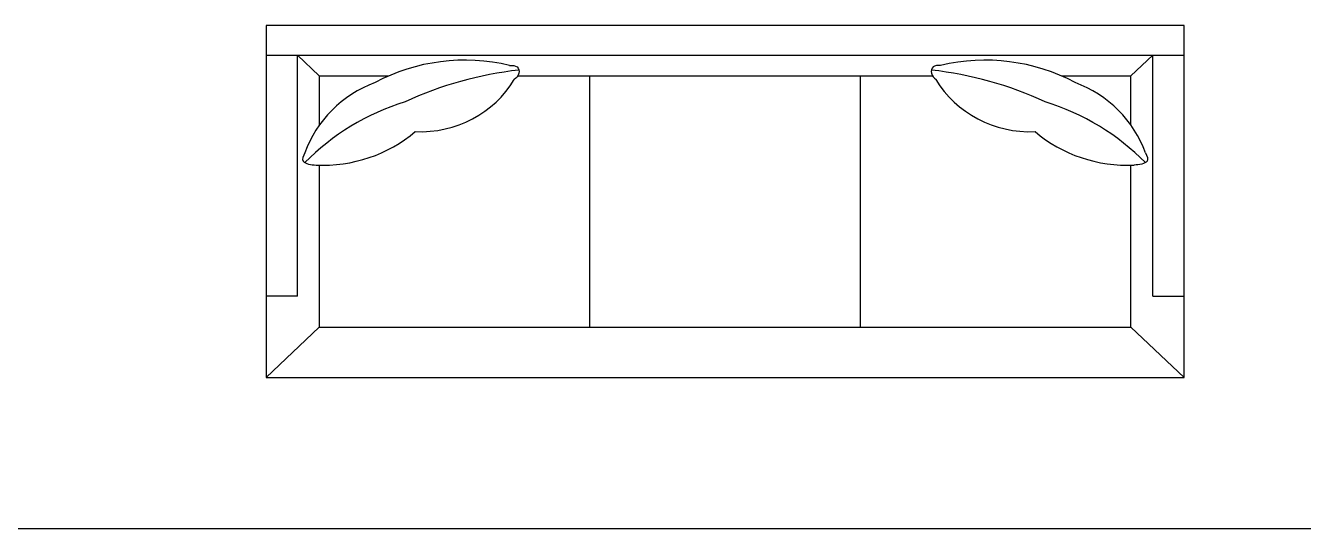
# Model space of a CAD drawing. Extents: x 185064 to 343242, y -369192 to -264966.
# Drawn here: x 222746 to 226018, y -281673 to -280384 of the extents above; entities that cross this region are included whole.
import ezdxf

# ---------------------------------------------------------------- set-up
doc = ezdxf.new("R2010")
doc.units = 0

# ---------------------------------------------------------------- blocks, each defined once
blk = doc.blocks.new('A$C7D954C95')
at = {"color": 3}
for p, q in [((136, 814), (0, 950)), ((0, 950), (0, 0)), ((2350, 950), (0, 950)), ((2350, 950), (2214, 814)), ((2350, 0), (2350, 950)), ((136, 814), (136, 376.7)), ((2214, 814), (136, 814)), ((2214, 376.7), (2214, 814)), ((80, 730), (0, 730)), ((80, 730), (80, 80)), ((2270, 730), (2270, 80)), ((2270, 730), (2350, 730)), ((136, 268.6), (136, 136)), ((2214, 136), (2214, 268.6)), ((136, 136), (80, 80)), ((313.9, 136), (136, 136)), ((1706, 136), (644, 136)), ((2214, 136), (2036.1, 136)), ((2214, 136), (2270, 80)), ((2350, 80), (0, 80)), ((0, 0), (2350, 0))]:
    blk.add_line(p, q, dxfattribs=at)
at = {"color": 1}
for p, q in [((828.7, 814), (828.7, 136)), ((1521.3, 814), (1521.3, 136))]:
    blk.add_line(p, q, dxfattribs=at)
at = {"color": 8}
for centre, radius, start, end in [((550.2, 793.2), 618.9, 223.1545, 251.6695), ((145.2, 23.5), 353.3, 48.0275, 92.8513), ((2204.8, 23.5), 353.3, 87.1487, 131.9725), ((1799.8, 793.2), 618.9, 288.3305, 316.8455), ((393.7, 443.1), 311.2, 198.7154, 248.3258), ((1956.3, 443.1), 311.2, 291.6742, 341.2846), ((394.2, 9.8), 276.7, 29.4537, 92.6435), ((1955.8, 9.8), 276.7, 87.3565, 150.5463), ((753.5, 1022.1), 908.2, 244.0145, 263.2536), ((1596.5, 1022.1), 908.2, 276.7464, 295.9855), ((508.6, 561.2), 467.7, 240.5696, 284.1958), ((1841.4, 561.2), 467.7, 255.8042, 299.4304)]:
    blk.add_arc(centre, radius, start, end, dxfattribs=at)
for points, knots in [([(99, 343.2), (95, 351.7), (88.4, 366.1), (109.9, 375.5), (121.3, 376.1), (127.6, 376.4)], [0, 0, 0, 0, 23.122288, 38.994209, 58.496348, 58.496348, 58.496348, 58.496348]), ([(2251, 343.2), (2255, 351.7), (2261.6, 366.1), (2240.1, 375.5), (2228.7, 376.1), (2222.4, 376.4)], [0, 0, 0, 0, 23.122288, 38.994209, 58.496348, 58.496348, 58.496348, 58.496348]), ([(623.2, 107.8), (630.6, 107.7), (644.6, 107.5), (650.1, 131.5), (640.4, 140.8), (635.1, 145.9)], [0, 0, 0, 0, 19.656899, 37.219325, 57.991517, 57.991517, 57.991517, 57.991517]), ([(1726.8, 107.8), (1719.4, 107.7), (1705.4, 107.5), (1699.9, 131.5), (1709.6, 140.8), (1714.9, 145.9)], [0, 0, 0, 0, 19.656899, 37.219325, 57.991517, 57.991517, 57.991517, 57.991517])]:
    blk.add_open_spline(points, degree=3, knots=knots, dxfattribs=at)
at = {"color": 3}
for p in [(828.7, 814), (1521.3, 814)]:
    blk.add_point(p, dxfattribs=at)

msp = doc.modelspace()

# ---------------------------------------------------------------- linework, layer by layer
at = {"color": 8}
msp.add_line((185063.7, -281672.8), (343241.6, -281672.8), dxfattribs=at)

# ---------------------------------------------------------------- block references
at = {"yscale": 0.9499999999970896, "rotation": 180}
msp.add_blockref('A$C7D954C95', (225712.3, -280383.6), dxfattribs=at)

doc.saveas('drawing.dxf')
